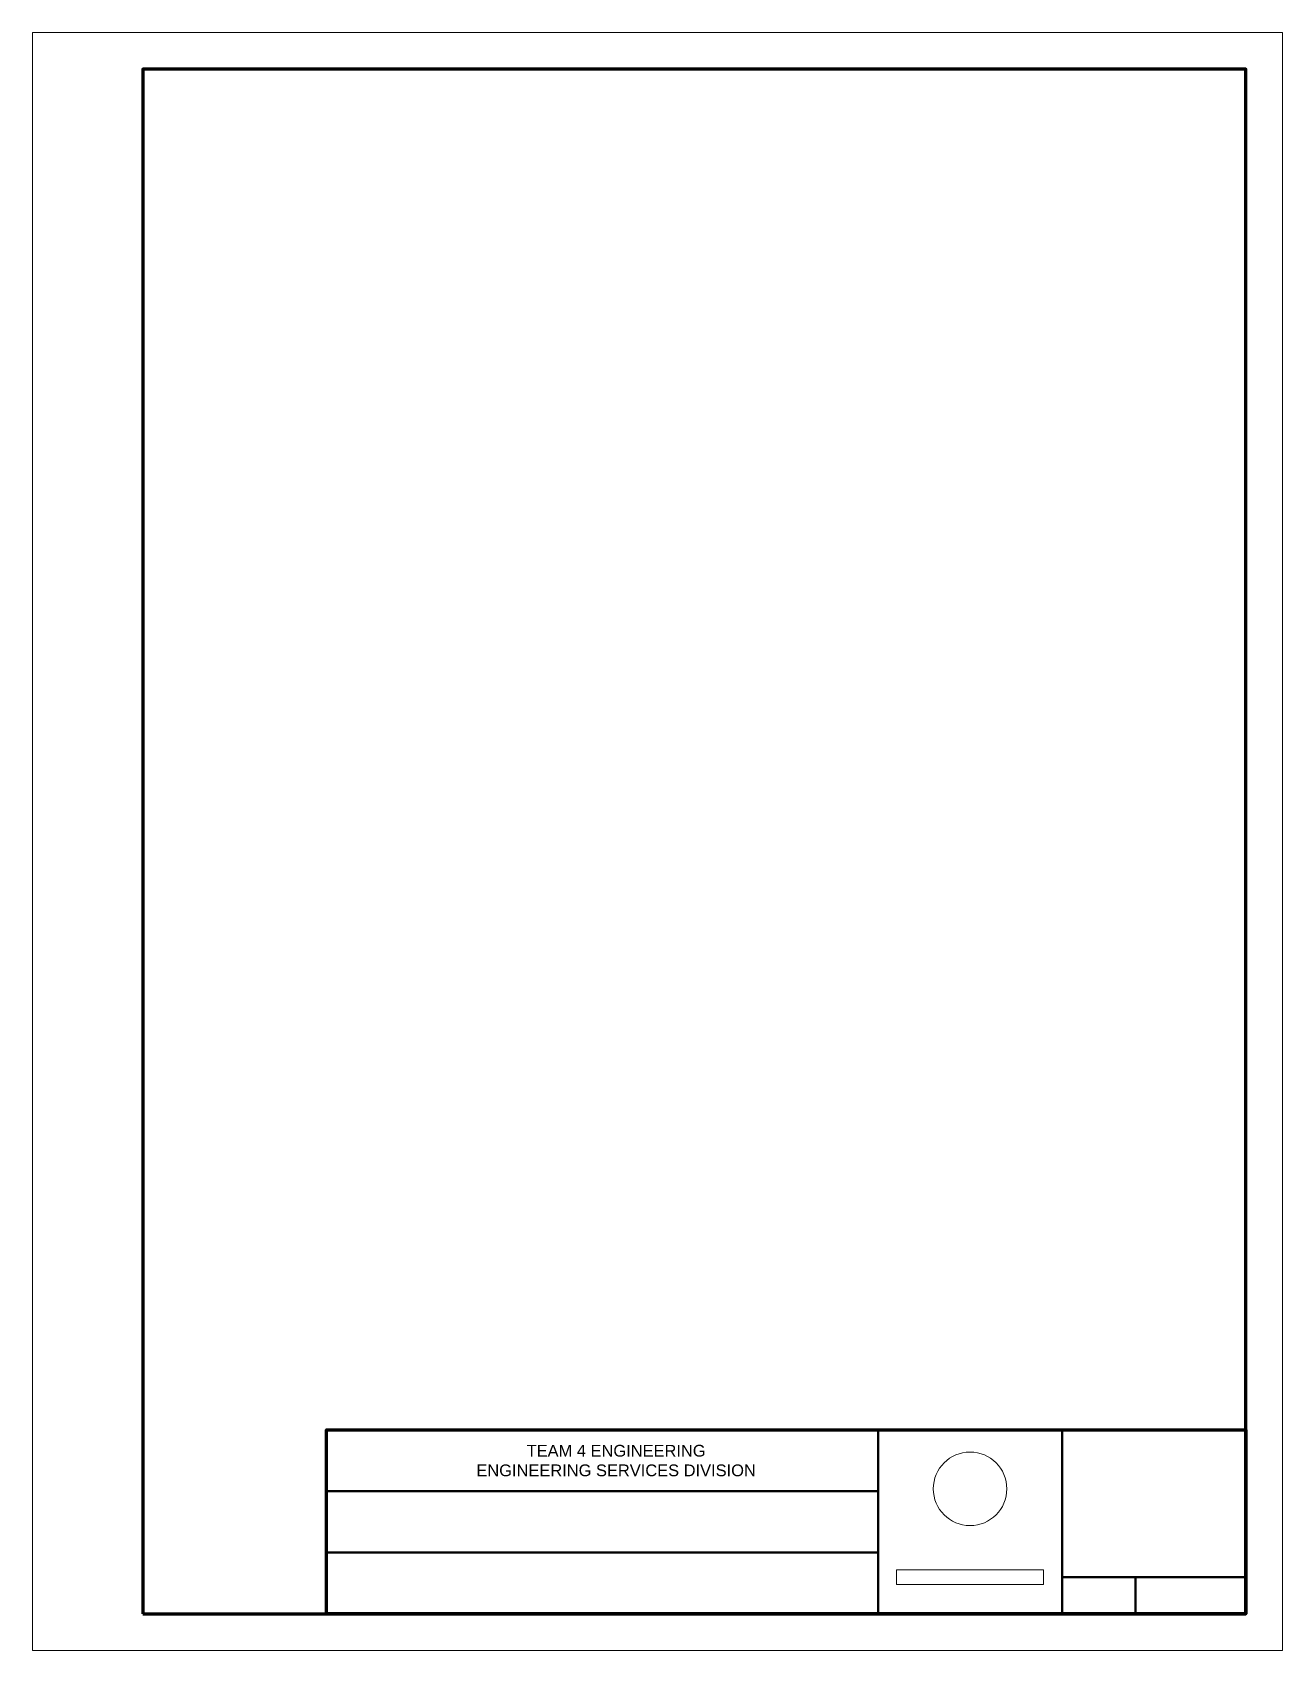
# Model space of a CAD drawing. Extents: x 0 to 17, y 0 to 22.
import ezdxf

# ---------------------------------------------------------------- set-up
doc = ezdxf.new("R2010")
doc.units = 0
doc.header["$MEASUREMENT"] = 0
doc.layers.add('G-ANNO-TTBL', color=130, linetype='Continuous', lineweight=50)
doc.layers.add('G-ANNO-TTBL-NPLT', color=110, linetype='Continuous', lineweight=20, plot=False)
doc.layers.add('G-NPLT', color=252, linetype='Continuous', lineweight=20, plot=False)
doc.styles.add('T4', font='arial.ttf')

msp = doc.modelspace()

# ---------------------------------------------------------------- linework, layer by layer
at = {"layer": 'G-ANNO-TTBL', "lineweight": 120, "flags": 128}
for points in [[(1.5, 0.5), (16.5, 0.5), (16.5, 21.5), (1.5, 21.5)], [(4, 0.5), (4, 3), (16.5, 3), (16.5, 0.5)]]:
    msp.add_lwpolyline(points, close=True, dxfattribs=at)
at = {"layer": 'G-ANNO-TTBL'}
for points in [[(11.5, 0.5), (11.5, 3)], [(14, 0.5), (14, 3)], [(11.5, 2.167), (4, 2.167)], [(11.5, 1.333), (4, 1.333)], [(14, 1), (16.5, 1)], [(15, 0.5), (15, 1)]]:
    msp.add_lwpolyline(points, dxfattribs=at)
at = {"layer": 'G-ANNO-TTBL', "flags": 128}
msp.add_lwpolyline([(14, 3), (14, 1), (16.5, 1), (16.5, 3)], close=True, dxfattribs=at)
at = {"layer": 'G-ANNO-TTBL-NPLT', "flags": 128}
msp.add_lwpolyline([(0, 0), (17, 0), (17, 22), (0, 22)], close=True, dxfattribs=at)
at = {"layer": 'G-NPLT'}
msp.add_lwpolyline([(11.75, 0.9), (13.75, 0.9), (13.75, 1.1), (11.75, 1.1)], close=True, dxfattribs=at)
msp.add_circle((12.75, 2.2), 0.5, dxfattribs=at)

# ---------------------------------------------------------------- texts
at = {"layer": 'G-NPLT', "insert": (7.937, 2.583), "char_height": 0.16, "width": 5.63881, "attachment_point": 5, "style": 'T4'}
msp.add_mtext('TEAM 4 ENGINEERING\\PENGINEERING SERVICES DIVISION', dxfattribs=at)

doc.saveas('drawing.dxf')
